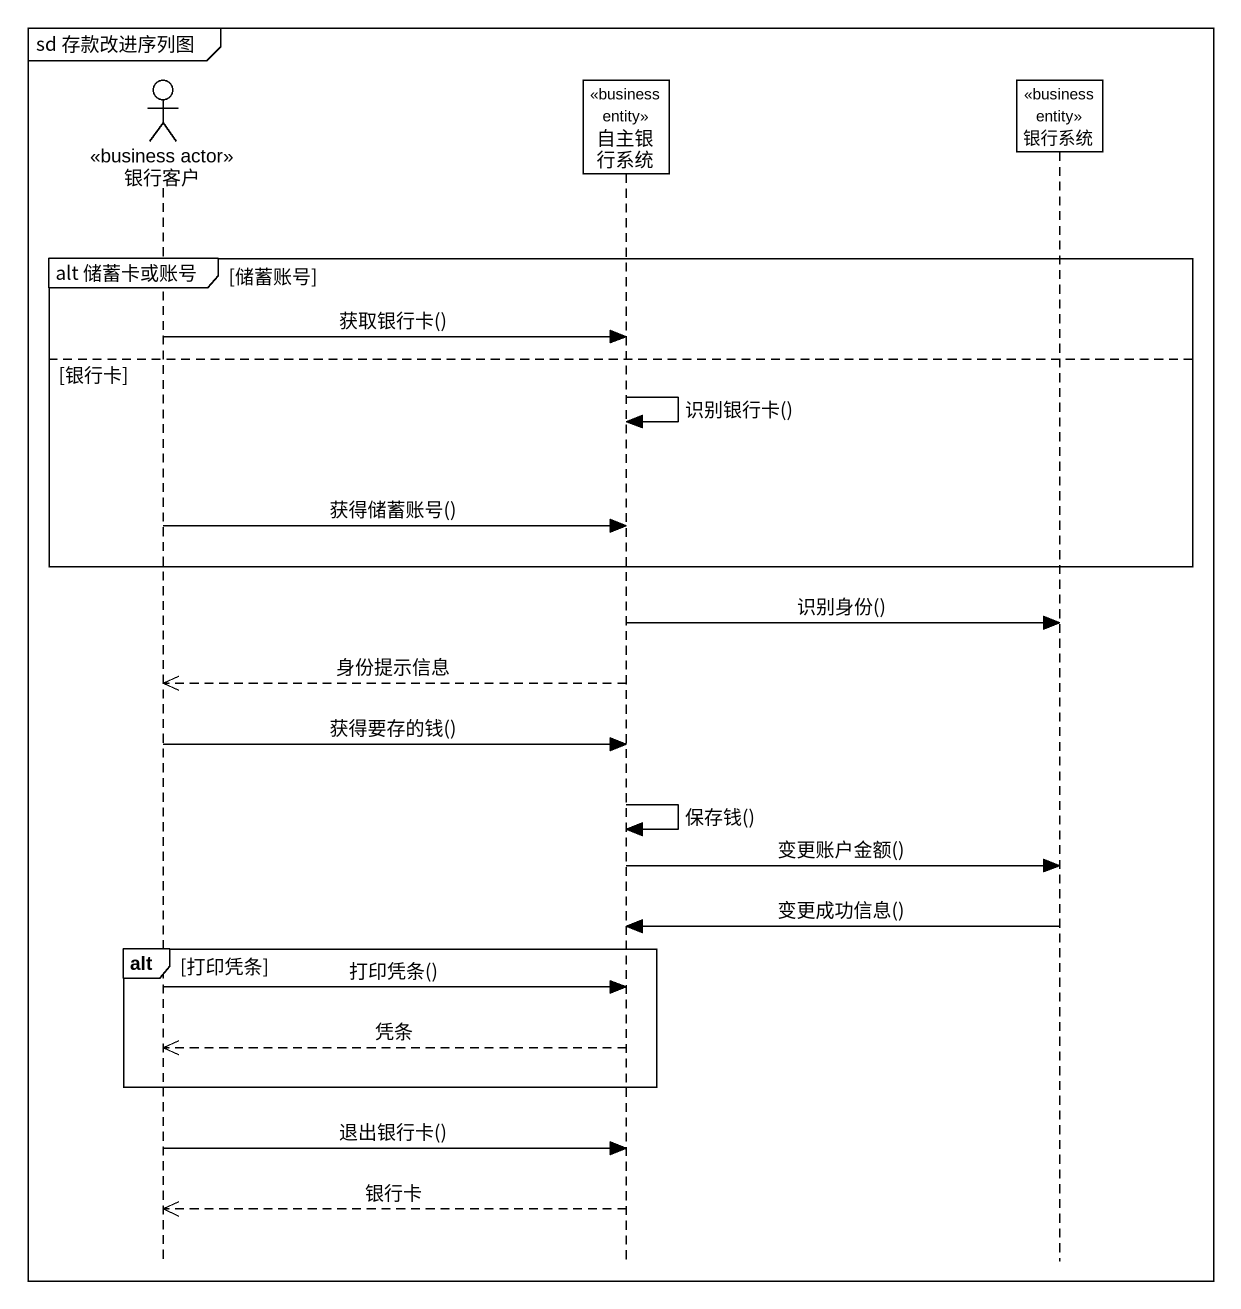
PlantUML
@startuml
mainframe sd 存款改进序列图
hide footbox
actor 银行客户 <<business actor>>
participant 自主银行系统 <<business entity>>
participant 银行系统 <<business entity>>

group alt 储蓄卡或账号 [储蓄账号]
  银行客户 -> 自主银行系统 : 获取银行卡()
else 银行卡
  自主银行系统 -> 自主银行系统 : 识别银行卡()
  银行客户 -> 自主银行系统 : 获得储蓄账号()
end
自主银行系统 -> 银行系统 : 识别身份()
自主银行系统 -->> 银行客户 : 身份提示信息
银行客户 -> 自主银行系统 : 获得要存的钱()
自主银行系统 -> 自主银行系统 : 保存钱()
自主银行系统 -> 银行系统 : 变更账户金额()
银行系统 -> 自主银行系统 : 变更成功信息()
alt 打印凭条
  银行客户 -> 自主银行系统 : 打印凭条()
  自主银行系统 -->> 银行客户 : 凭条
end
银行客户 -> 自主银行系统 : 退出银行卡()
自主银行系统 -->> 银行客户 : 银行卡
@enduml
